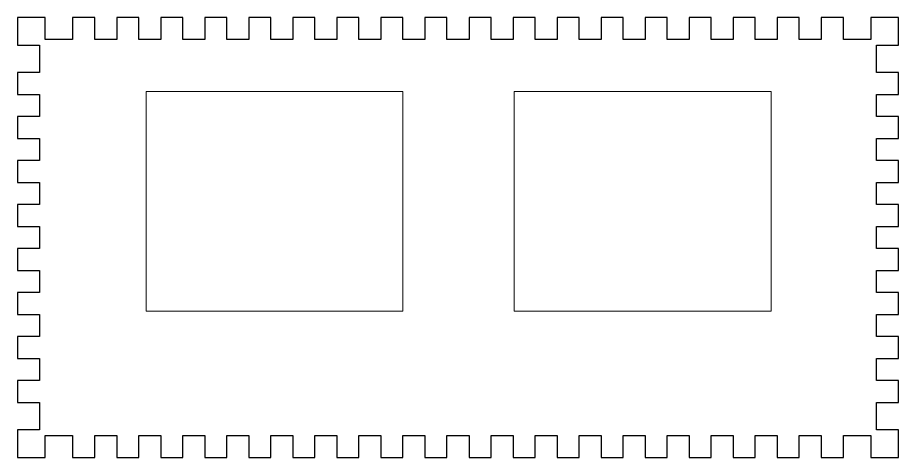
# Model space of a CAD drawing. Header units: millimetres. Extents: x -142 to 108, y -103 to 100.
# Drawn here: x -139.8 to -19.8, y -24.5 to 35.5 of the extents above; entities that cross this region are included whole.
import ezdxf

# ---------------------------------------------------------------- set-up
doc = ezdxf.new("R2010")
doc.units = ezdxf.units.MM
doc.header["$MEASUREMENT"] = 0
doc.layers.add('layer 1', color=7, linetype='Continuous')

msp = doc.modelspace()

# ---------------------------------------------------------------- linework, layer by layer
at = {"layer": 'layer 1', "color": 250, "lineweight": 20}
for points in [[(-122.2918, -4.5791), (-87.2918, -4.5791), (-87.2918, 25.4209), (-122.2918, 25.4209), (-122.2918, -4.5791)], [(-122.2918, -4.5791), (-87.2918, -4.5791), (-87.2918, 25.4209), (-122.2918, 25.4209), (-122.2918, -4.5791)], [(-72.1447, -4.5791), (-37.1447, -4.5791), (-37.1447, 25.4209), (-72.1447, 25.4209), (-72.1447, -4.5791)]]:
    msp.add_lwpolyline(points, close=True, dxfattribs=at)
at = {"layer": 'layer 1', "lineweight": 25}
msp.add_open_spline([(-139.795, 35.4892), (-139.795, 35.4892), (-136.045, 35.4892), (-136.045, 35.4892), (-136.045, 35.4892), (-136.045, 35.4892), (-136.045, 32.4892), (-136.045, 32.4892), (-136.045, 32.4892), (-136.045, 32.4892), (-132.295, 32.4892), (-132.295, 32.4892), (-132.295, 32.4892), (-132.295, 32.4892), (-132.295, 35.4892), (-132.295, 35.4892), (-132.295, 35.4892), (-132.295, 35.4892), (-129.295, 35.4892), (-129.295, 35.4892), (-129.295, 35.4892), (-129.295, 35.4892), (-129.295, 32.4892), (-129.295, 32.4892), (-129.295, 32.4892), (-129.295, 32.4892), (-126.295, 32.4892), (-126.295, 32.4892), (-126.295, 32.4892), (-126.295, 32.4892), (-126.295, 35.4892), (-126.295, 35.4892), (-126.295, 35.4892), (-126.295, 35.4892), (-123.295, 35.4892), (-123.295, 35.4892), (-123.295, 35.4892), (-123.295, 35.4892), (-123.295, 32.4892), (-123.295, 32.4892), (-123.295, 32.4892), (-123.295, 32.4892), (-120.295, 32.4892), (-120.295, 32.4892), (-120.295, 32.4892), (-120.295, 32.4892), (-120.295, 35.4892), (-120.295, 35.4892), (-120.295, 35.4892), (-120.295, 35.4892), (-117.295, 35.4892), (-117.295, 35.4892), (-117.295, 35.4892), (-117.295, 35.4892), (-117.295, 32.4892), (-117.295, 32.4892), (-117.295, 32.4892), (-117.295, 32.4892), (-114.295, 32.4892), (-114.295, 32.4892), (-114.295, 32.4892), (-114.295, 32.4892), (-114.295, 35.4892), (-114.295, 35.4892), (-114.295, 35.4892), (-114.295, 35.4892), (-111.295, 35.4892), (-111.295, 35.4892), (-111.295, 35.4892), (-111.295, 35.4892), (-111.295, 32.4892), (-111.295, 32.4892), (-111.295, 32.4892), (-111.295, 32.4892), (-108.295, 32.4892), (-108.295, 32.4892), (-108.295, 32.4892), (-108.295, 32.4892), (-108.295, 35.4892), (-108.295, 35.4892), (-108.295, 35.4892), (-108.295, 35.4892), (-105.295, 35.4892), (-105.295, 35.4892), (-105.295, 35.4892), (-105.295, 35.4892), (-105.295, 32.4892), (-105.295, 32.4892), (-105.295, 32.4892), (-105.295, 32.4892), (-102.295, 32.4892), (-102.295, 32.4892), (-102.295, 32.4892), (-102.295, 32.4892), (-102.295, 35.4892), (-102.295, 35.4892), (-102.295, 35.4892), (-102.295, 35.4892), (-99.295, 35.4892), (-99.295, 35.4892), (-99.295, 35.4892), (-99.295, 35.4892), (-99.295, 32.4892), (-99.295, 32.4892), (-99.295, 32.4892), (-99.295, 32.4892), (-96.295, 32.4892), (-96.295, 32.4892), (-96.295, 32.4892), (-96.295, 32.4892), (-96.295, 35.4892), (-96.295, 35.4892), (-96.295, 35.4892), (-96.295, 35.4892), (-93.295, 35.4892), (-93.295, 35.4892), (-93.295, 35.4892), (-93.295, 35.4892), (-93.295, 32.4892), (-93.295, 32.4892), (-93.295, 32.4892), (-93.295, 32.4892), (-90.295, 32.4892), (-90.295, 32.4892), (-90.295, 32.4892), (-90.295, 32.4892), (-90.295, 35.4892), (-90.295, 35.4892), (-90.295, 35.4892), (-90.295, 35.4892), (-87.295, 35.4892), (-87.295, 35.4892), (-87.295, 35.4892), (-87.295, 35.4892), (-87.295, 32.4892), (-87.295, 32.4892), (-87.295, 32.4892), (-87.295, 32.4892), (-84.295, 32.4892), (-84.295, 32.4892), (-84.295, 32.4892), (-84.295, 32.4892), (-84.295, 35.4892), (-84.295, 35.4892), (-84.295, 35.4892), (-84.295, 35.4892), (-81.295, 35.4892), (-81.295, 35.4892), (-81.295, 35.4892), (-81.295, 35.4892), (-81.295, 32.4892), (-81.295, 32.4892), (-81.295, 32.4892), (-81.295, 32.4892), (-78.295, 32.4892), (-78.295, 32.4892), (-78.295, 32.4892), (-78.295, 32.4892), (-78.295, 35.4892), (-78.295, 35.4892), (-78.295, 35.4892), (-78.295, 35.4892), (-75.295, 35.4892), (-75.295, 35.4892), (-75.295, 35.4892), (-75.295, 35.4892), (-75.295, 32.4892), (-75.295, 32.4892), (-75.295, 32.4892), (-75.295, 32.4892), (-72.295, 32.4892), (-72.295, 32.4892), (-72.295, 32.4892), (-72.295, 32.4892), (-72.295, 35.4892), (-72.295, 35.4892), (-72.295, 35.4892), (-72.295, 35.4892), (-69.295, 35.4892), (-69.295, 35.4892), (-69.295, 35.4892), (-69.295, 35.4892), (-69.295, 32.4892), (-69.295, 32.4892), (-69.295, 32.4892), (-69.295, 32.4892), (-66.295, 32.4892), (-66.295, 32.4892), (-66.295, 32.4892), (-66.295, 32.4892), (-66.295, 35.4892), (-66.295, 35.4892), (-66.295, 35.4892), (-66.295, 35.4892), (-63.295, 35.4892), (-63.295, 35.4892), (-63.295, 35.4892), (-63.295, 35.4892), (-63.295, 32.4892), (-63.295, 32.4892), (-63.295, 32.4892), (-63.295, 32.4892), (-60.295, 32.4892), (-60.295, 32.4892), (-60.295, 32.4892), (-60.295, 32.4892), (-60.295, 35.4892), (-60.295, 35.4892), (-60.295, 35.4892), (-60.295, 35.4892), (-57.295, 35.4892), (-57.295, 35.4892), (-57.295, 35.4892), (-57.295, 35.4892), (-57.295, 32.4892), (-57.295, 32.4892), (-57.295, 32.4892), (-57.295, 32.4892), (-54.295, 32.4892), (-54.295, 32.4892), (-54.295, 32.4892), (-54.295, 32.4892), (-54.295, 35.4892), (-54.295, 35.4892), (-54.295, 35.4892), (-54.295, 35.4892), (-51.295, 35.4892), (-51.295, 35.4892), (-51.295, 35.4892), (-51.295, 35.4892), (-51.295, 32.4892), (-51.295, 32.4892), (-51.295, 32.4892), (-51.295, 32.4892), (-48.295, 32.4892), (-48.295, 32.4892), (-48.295, 32.4892), (-48.295, 32.4892), (-48.295, 35.4892), (-48.295, 35.4892), (-48.295, 35.4892), (-48.295, 35.4892), (-45.295, 35.4892), (-45.295, 35.4892), (-45.295, 35.4892), (-45.295, 35.4892), (-45.295, 32.4892), (-45.295, 32.4892), (-45.295, 32.4892), (-45.295, 32.4892), (-42.295, 32.4892), (-42.295, 32.4892), (-42.295, 32.4892), (-42.295, 32.4892), (-42.295, 35.4892), (-42.295, 35.4892), (-42.295, 35.4892), (-42.295, 35.4892), (-39.295, 35.4892), (-39.295, 35.4892), (-39.295, 35.4892), (-39.295, 35.4892), (-39.295, 32.4892), (-39.295, 32.4892), (-39.295, 32.4892), (-39.295, 32.4892), (-36.295, 32.4892), (-36.295, 32.4892), (-36.295, 32.4892), (-36.295, 32.4892), (-36.295, 35.4892), (-36.295, 35.4892), (-36.295, 35.4892), (-36.295, 35.4892), (-33.295, 35.4892), (-33.295, 35.4892), (-33.295, 35.4892), (-33.295, 35.4892), (-33.295, 32.4892), (-33.295, 32.4892), (-33.295, 32.4892), (-33.295, 32.4892), (-30.295, 32.4892), (-30.295, 32.4892), (-30.295, 32.4892), (-30.295, 32.4892), (-30.295, 35.4892), (-30.295, 35.4892), (-30.295, 35.4892), (-30.295, 35.4892), (-27.295, 35.4892), (-27.295, 35.4892), (-27.295, 35.4892), (-27.295, 35.4892), (-27.295, 32.4892), (-27.295, 32.4892), (-27.295, 32.4892), (-27.295, 32.4892), (-23.545, 32.4892), (-23.545, 32.4892), (-23.545, 32.4892), (-23.545, 32.4892), (-23.545, 35.4892), (-23.545, 35.4892), (-23.545, 35.4892), (-23.545, 35.4892), (-19.795, 35.4892), (-19.795, 35.4892), (-19.795, 35.4892), (-19.795, 35.4892), (-19.795, 31.7392), (-19.795, 31.7392), (-19.795, 31.7392), (-19.795, 31.7392), (-22.795, 31.7392), (-22.795, 31.7392), (-22.795, 31.7392), (-22.795, 31.7392), (-22.795, 27.9892), (-22.795, 27.9892), (-22.795, 27.9892), (-22.795, 27.9892), (-19.795, 27.9892), (-19.795, 27.9892), (-19.795, 27.9892), (-19.795, 27.9892), (-19.795, 24.9892), (-19.795, 24.9892), (-19.795, 24.9892), (-19.795, 24.9892), (-22.795, 24.9892), (-22.795, 24.9892), (-22.795, 24.9892), (-22.795, 24.9892), (-22.795, 21.9892), (-22.795, 21.9892), (-22.795, 21.9892), (-22.795, 21.9892), (-19.795, 21.9892), (-19.795, 21.9892), (-19.795, 21.9892), (-19.795, 21.9892), (-19.795, 18.9892), (-19.795, 18.9892), (-19.795, 18.9892), (-19.795, 18.9892), (-22.795, 18.9892), (-22.795, 18.9892), (-22.795, 18.9892), (-22.795, 18.9892), (-22.795, 15.9892), (-22.795, 15.9892), (-22.795, 15.9892), (-22.795, 15.9892), (-19.795, 15.9892), (-19.795, 15.9892), (-19.795, 15.9892), (-19.795, 15.9892), (-19.795, 12.9892), (-19.795, 12.9892), (-19.795, 12.9892), (-19.795, 12.9892), (-22.795, 12.9892), (-22.795, 12.9892), (-22.795, 12.9892), (-22.795, 12.9892), (-22.795, 9.9892), (-22.795, 9.9892), (-22.795, 9.9892), (-22.795, 9.9892), (-19.795, 9.9892), (-19.795, 9.9892), (-19.795, 9.9892), (-19.795, 9.9892), (-19.795, 6.9892), (-19.795, 6.9892), (-19.795, 6.9892), (-19.795, 6.9892), (-22.795, 6.9892), (-22.795, 6.9892), (-22.795, 6.9892), (-22.795, 6.9892), (-22.795, 3.9892), (-22.795, 3.9892), (-22.795, 3.9892), (-22.795, 3.9892), (-19.795, 3.9892), (-19.795, 3.9892), (-19.795, 3.9892), (-19.795, 3.9892), (-19.795, 0.9892), (-19.795, 0.9892), (-19.795, 0.9892), (-19.795, 0.9892), (-22.795, 0.9892), (-22.795, 0.9892), (-22.795, 0.9892), (-22.795, 0.9892), (-22.795, -2.0108), (-22.795, -2.0108), (-22.795, -2.0108), (-22.795, -2.0108), (-19.795, -2.0108), (-19.795, -2.0108), (-19.795, -2.0108), (-19.795, -2.0108), (-19.795, -5.0108), (-19.795, -5.0108), (-19.795, -5.0108), (-19.795, -5.0108), (-22.795, -5.0108), (-22.795, -5.0108), (-22.795, -5.0108), (-22.795, -5.0108), (-22.795, -8.0108), (-22.795, -8.0108), (-22.795, -8.0108), (-22.795, -8.0108), (-19.795, -8.0108), (-19.795, -8.0108), (-19.795, -8.0108), (-19.795, -8.0108), (-19.795, -11.0108), (-19.795, -11.0108), (-19.795, -11.0108), (-19.795, -11.0108), (-22.795, -11.0108), (-22.795, -11.0108), (-22.795, -11.0108), (-22.795, -11.0108), (-22.795, -14.0108), (-22.795, -14.0108), (-22.795, -14.0108), (-22.795, -14.0108), (-19.795, -14.0108), (-19.795, -14.0108), (-19.795, -14.0108), (-19.795, -14.0108), (-19.795, -17.0108), (-19.795, -17.0108), (-19.795, -17.0108), (-19.795, -17.0108), (-22.795, -17.0108), (-22.795, -17.0108), (-22.795, -17.0108), (-22.795, -17.0108), (-22.795, -20.7608), (-22.795, -20.7608), (-22.795, -20.7608), (-22.795, -20.7608), (-19.795, -20.7608), (-19.795, -20.7608), (-19.795, -20.7608), (-19.795, -20.7608), (-19.795, -24.5108), (-19.795, -24.5108), (-19.795, -24.5108), (-19.795, -24.5108), (-23.545, -24.5108), (-23.545, -24.5108), (-23.545, -24.5108), (-23.545, -24.5108), (-23.545, -21.5108), (-23.545, -21.5108), (-23.545, -21.5108), (-23.545, -21.5108), (-27.295, -21.5108), (-27.295, -21.5108), (-27.295, -21.5108), (-27.295, -21.5108), (-27.295, -24.5108), (-27.295, -24.5108), (-27.295, -24.5108), (-27.295, -24.5108), (-30.295, -24.5108), (-30.295, -24.5108), (-30.295, -24.5108), (-30.295, -24.5108), (-30.295, -21.5108), (-30.295, -21.5108), (-30.295, -21.5108), (-30.295, -21.5108), (-33.295, -21.5108), (-33.295, -21.5108), (-33.295, -21.5108), (-33.295, -21.5108), (-33.295, -24.5108), (-33.295, -24.5108), (-33.295, -24.5108), (-33.295, -24.5108), (-36.295, -24.5108), (-36.295, -24.5108), (-36.295, -24.5108), (-36.295, -24.5108), (-36.295, -21.5108), (-36.295, -21.5108), (-36.295, -21.5108), (-36.295, -21.5108), (-39.295, -21.5108), (-39.295, -21.5108), (-39.295, -21.5108), (-39.295, -21.5108), (-39.295, -24.5108), (-39.295, -24.5108), (-39.295, -24.5108), (-39.295, -24.5108), (-42.295, -24.5108), (-42.295, -24.5108), (-42.295, -24.5108), (-42.295, -24.5108), (-42.295, -21.5108), (-42.295, -21.5108), (-42.295, -21.5108), (-42.295, -21.5108), (-45.295, -21.5108), (-45.295, -21.5108), (-45.295, -21.5108), (-45.295, -21.5108), (-45.295, -24.5108), (-45.295, -24.5108), (-45.295, -24.5108), (-45.295, -24.5108), (-48.295, -24.5108), (-48.295, -24.5108), (-48.295, -24.5108), (-48.295, -24.5108), (-48.295, -21.5108), (-48.295, -21.5108), (-48.295, -21.5108), (-48.295, -21.5108), (-51.295, -21.5108), (-51.295, -21.5108), (-51.295, -21.5108), (-51.295, -21.5108), (-51.295, -24.5108), (-51.295, -24.5108), (-51.295, -24.5108), (-51.295, -24.5108), (-54.295, -24.5108), (-54.295, -24.5108), (-54.295, -24.5108), (-54.295, -24.5108), (-54.295, -21.5108), (-54.295, -21.5108), (-54.295, -21.5108), (-54.295, -21.5108), (-57.295, -21.5108), (-57.295, -21.5108), (-57.295, -21.5108), (-57.295, -21.5108), (-57.295, -24.5108), (-57.295, -24.5108), (-57.295, -24.5108), (-57.295, -24.5108), (-60.295, -24.5108), (-60.295, -24.5108), (-60.295, -24.5108), (-60.295, -24.5108), (-60.295, -21.5108), (-60.295, -21.5108), (-60.295, -21.5108), (-60.295, -21.5108), (-63.295, -21.5108), (-63.295, -21.5108), (-63.295, -21.5108), (-63.295, -21.5108), (-63.295, -24.5108), (-63.295, -24.5108), (-63.295, -24.5108), (-63.295, -24.5108), (-66.295, -24.5108), (-66.295, -24.5108), (-66.295, -24.5108), (-66.295, -24.5108), (-66.295, -21.5108), (-66.295, -21.5108), (-66.295, -21.5108), (-66.295, -21.5108), (-69.295, -21.5108), (-69.295, -21.5108), (-69.295, -21.5108), (-69.295, -21.5108), (-69.295, -24.5108), (-69.295, -24.5108), (-69.295, -24.5108), (-69.295, -24.5108), (-72.295, -24.5108), (-72.295, -24.5108), (-72.295, -24.5108), (-72.295, -24.5108), (-72.295, -21.5108), (-72.295, -21.5108), (-72.295, -21.5108), (-72.295, -21.5108), (-75.295, -21.5108), (-75.295, -21.5108), (-75.295, -21.5108), (-75.295, -21.5108), (-75.295, -24.5108), (-75.295, -24.5108), (-75.295, -24.5108), (-75.295, -24.5108), (-78.295, -24.5108), (-78.295, -24.5108), (-78.295, -24.5108), (-78.295, -24.5108), (-78.295, -21.5108), (-78.295, -21.5108), (-78.295, -21.5108), (-78.295, -21.5108), (-81.295, -21.5108), (-81.295, -21.5108), (-81.295, -21.5108), (-81.295, -21.5108), (-81.295, -24.5108), (-81.295, -24.5108), (-81.295, -24.5108), (-81.295, -24.5108), (-84.295, -24.5108), (-84.295, -24.5108), (-84.295, -24.5108), (-84.295, -24.5108), (-84.295, -21.5108), (-84.295, -21.5108), (-84.295, -21.5108), (-84.295, -21.5108), (-87.295, -21.5108), (-87.295, -21.5108), (-87.295, -21.5108), (-87.295, -21.5108), (-87.295, -24.5108), (-87.295, -24.5108), (-87.295, -24.5108), (-87.295, -24.5108), (-90.295, -24.5108), (-90.295, -24.5108), (-90.295, -24.5108), (-90.295, -24.5108), (-90.295, -21.5108), (-90.295, -21.5108), (-90.295, -21.5108), (-90.295, -21.5108), (-93.295, -21.5108), (-93.295, -21.5108), (-93.295, -21.5108), (-93.295, -21.5108), (-93.295, -24.5108), (-93.295, -24.5108), (-93.295, -24.5108), (-93.295, -24.5108), (-96.295, -24.5108), (-96.295, -24.5108), (-96.295, -24.5108), (-96.295, -24.5108), (-96.295, -21.5108), (-96.295, -21.5108), (-96.295, -21.5108), (-96.295, -21.5108), (-99.295, -21.5108), (-99.295, -21.5108), (-99.295, -21.5108), (-99.295, -21.5108), (-99.295, -24.5108), (-99.295, -24.5108), (-99.295, -24.5108), (-99.295, -24.5108), (-102.295, -24.5108), (-102.295, -24.5108), (-102.295, -24.5108), (-102.295, -24.5108), (-102.295, -21.5108), (-102.295, -21.5108), (-102.295, -21.5108), (-102.295, -21.5108), (-105.295, -21.5108), (-105.295, -21.5108), (-105.295, -21.5108), (-105.295, -21.5108), (-105.295, -24.5108), (-105.295, -24.5108), (-105.295, -24.5108), (-105.295, -24.5108), (-108.295, -24.5108), (-108.295, -24.5108), (-108.295, -24.5108), (-108.295, -24.5108), (-108.295, -21.5108), (-108.295, -21.5108), (-108.295, -21.5108), (-108.295, -21.5108), (-111.295, -21.5108), (-111.295, -21.5108), (-111.295, -21.5108), (-111.295, -21.5108), (-111.295, -24.5108), (-111.295, -24.5108), (-111.295, -24.5108), (-111.295, -24.5108), (-114.295, -24.5108), (-114.295, -24.5108), (-114.295, -24.5108), (-114.295, -24.5108), (-114.295, -21.5108), (-114.295, -21.5108), (-114.295, -21.5108), (-114.295, -21.5108), (-117.295, -21.5108), (-117.295, -21.5108), (-117.295, -21.5108), (-117.295, -21.5108), (-117.295, -24.5108), (-117.295, -24.5108), (-117.295, -24.5108), (-117.295, -24.5108), (-120.295, -24.5108), (-120.295, -24.5108), (-120.295, -24.5108), (-120.295, -24.5108), (-120.295, -21.5108), (-120.295, -21.5108), (-120.295, -21.5108), (-120.295, -21.5108), (-123.295, -21.5108), (-123.295, -21.5108), (-123.295, -21.5108), (-123.295, -21.5108), (-123.295, -24.5108), (-123.295, -24.5108), (-123.295, -24.5108), (-123.295, -24.5108), (-126.295, -24.5108), (-126.295, -24.5108), (-126.295, -24.5108), (-126.295, -24.5108), (-126.295, -21.5108), (-126.295, -21.5108), (-126.295, -21.5108), (-126.295, -21.5108), (-129.295, -21.5108), (-129.295, -21.5108), (-129.295, -21.5108), (-129.295, -21.5108), (-129.295, -24.5108), (-129.295, -24.5108), (-129.295, -24.5108), (-129.295, -24.5108), (-132.295, -24.5108), (-132.295, -24.5108), (-132.295, -24.5108), (-132.295, -24.5108), (-132.295, -21.5108), (-132.295, -21.5108), (-132.295, -21.5108), (-132.295, -21.5108), (-136.045, -21.5108), (-136.045, -21.5108), (-136.045, -21.5108), (-136.045, -21.5108), (-136.045, -24.5108), (-136.045, -24.5108), (-136.045, -24.5108), (-136.045, -24.5108), (-139.795, -24.5108), (-139.795, -24.5108), (-139.795, -24.5108), (-139.795, -24.5108), (-139.795, -20.7608), (-139.795, -20.7608), (-139.795, -20.7608), (-139.795, -20.7608), (-136.795, -20.7608), (-136.795, -20.7608), (-136.795, -20.7608), (-136.795, -20.7608), (-136.795, -17.0108), (-136.795, -17.0108), (-136.795, -17.0108), (-136.795, -17.0108), (-139.795, -17.0108), (-139.795, -17.0108), (-139.795, -17.0108), (-139.795, -17.0108), (-139.795, -14.0108), (-139.795, -14.0108), (-139.795, -14.0108), (-139.795, -14.0108), (-136.795, -14.0108), (-136.795, -14.0108), (-136.795, -14.0108), (-136.795, -14.0108), (-136.795, -11.0108), (-136.795, -11.0108), (-136.795, -11.0108), (-136.795, -11.0108), (-139.795, -11.0108), (-139.795, -11.0108), (-139.795, -11.0108), (-139.795, -11.0108), (-139.795, -8.0108), (-139.795, -8.0108), (-139.795, -8.0108), (-139.795, -8.0108), (-136.795, -8.0108), (-136.795, -8.0108), (-136.795, -8.0108), (-136.795, -8.0108), (-136.795, -5.0108), (-136.795, -5.0108), (-136.795, -5.0108), (-136.795, -5.0108), (-139.795, -5.0108), (-139.795, -5.0108), (-139.795, -5.0108), (-139.795, -5.0108), (-139.795, -2.0108), (-139.795, -2.0108), (-139.795, -2.0108), (-139.795, -2.0108), (-136.795, -2.0108), (-136.795, -2.0108), (-136.795, -2.0108), (-136.795, -2.0108), (-136.795, 0.9892), (-136.795, 0.9892), (-136.795, 0.9892), (-136.795, 0.9892), (-139.795, 0.9892), (-139.795, 0.9892), (-139.795, 0.9892), (-139.795, 0.9892), (-139.795, 3.9892), (-139.795, 3.9892), (-139.795, 3.9892), (-139.795, 3.9892), (-136.795, 3.9892), (-136.795, 3.9892), (-136.795, 3.9892), (-136.795, 3.9892), (-136.795, 6.9892), (-136.795, 6.9892), (-136.795, 6.9892), (-136.795, 6.9892), (-139.795, 6.9892), (-139.795, 6.9892), (-139.795, 6.9892), (-139.795, 6.9892), (-139.795, 9.9892), (-139.795, 9.9892), (-139.795, 9.9892), (-139.795, 9.9892), (-136.795, 9.9892), (-136.795, 9.9892), (-136.795, 9.9892), (-136.795, 9.9892), (-136.795, 12.9892), (-136.795, 12.9892), (-136.795, 12.9892), (-136.795, 12.9892), (-139.795, 12.9892), (-139.795, 12.9892), (-139.795, 12.9892), (-139.795, 12.9892), (-139.795, 15.9892), (-139.795, 15.9892), (-139.795, 15.9892), (-139.795, 15.9892), (-136.795, 15.9892), (-136.795, 15.9892), (-136.795, 15.9892), (-136.795, 15.9892), (-136.795, 18.9892), (-136.795, 18.9892), (-136.795, 18.9892), (-136.795, 18.9892), (-139.795, 18.9892), (-139.795, 18.9892), (-139.795, 18.9892), (-139.795, 18.9892), (-139.795, 21.9892), (-139.795, 21.9892), (-139.795, 21.9892), (-139.795, 21.9892), (-136.795, 21.9892), (-136.795, 21.9892), (-136.795, 21.9892), (-136.795, 21.9892), (-136.795, 24.9892), (-136.795, 24.9892), (-136.795, 24.9892), (-136.795, 24.9892), (-139.795, 24.9892), (-139.795, 24.9892), (-139.795, 24.9892), (-139.795, 24.9892), (-139.795, 27.9892), (-139.795, 27.9892), (-139.795, 27.9892), (-139.795, 27.9892), (-136.795, 27.9892), (-136.795, 27.9892), (-136.795, 27.9892), (-136.795, 27.9892), (-136.795, 31.7392), (-136.795, 31.7392), (-136.795, 31.7392), (-136.795, 31.7392), (-139.795, 31.7392), (-139.795, 31.7392), (-139.795, 31.7392), (-139.795, 31.7392), (-139.795, 35.4892), (-139.795, 35.4892)], degree=3, knots=[0, 0, 0, 0, 0.00438596, 0.00438596, 0.00438596, 0.00438596, 0.00877193, 0.00877193, 0.00877193, 0.00877193, 0.01315789, 0.01315789, 0.01315789, 0.01315789, 0.01754386, 0.01754386, 0.01754386, 0.01754386, 0.02192982, 0.02192982, 0.02192982, 0.02192982, 0.02631579, 0.02631579, 0.02631579, 0.02631579, 0.03070175, 0.03070175, 0.03070175, 0.03070175, 0.03508772, 0.03508772, 0.03508772, 0.03508772, 0.03947368, 0.03947368, 0.03947368, 0.03947368, 0.04385965, 0.04385965, 0.04385965, 0.04385965, 0.04824561, 0.04824561, 0.04824561, 0.04824561, 0.05263158, 0.05263158, 0.05263158, 0.05263158, 0.05701754, 0.05701754, 0.05701754, 0.05701754, 0.06140351, 0.06140351, 0.06140351, 0.06140351, 0.06578947, 0.06578947, 0.06578947, 0.06578947, 0.07017544, 0.07017544, 0.07017544, 0.07017544, 0.0745614, 0.0745614, 0.0745614, 0.0745614, 0.07894737, 0.07894737, 0.07894737, 0.07894737, 0.08333333, 0.08333333, 0.08333333, 0.08333333, 0.0877193, 0.0877193, 0.0877193, 0.0877193, 0.09210526, 0.09210526, 0.09210526, 0.09210526, 0.09649123, 0.09649123, 0.09649123, 0.09649123, 0.10087719, 0.10087719, 0.10087719, 0.10087719, 0.10526316, 0.10526316, 0.10526316, 0.10526316, 0.10964912, 0.10964912, 0.10964912, 0.10964912, 0.11403509, 0.11403509, 0.11403509, 0.11403509, 0.11842105, 0.11842105, 0.11842105, 0.11842105, 0.12280702, 0.12280702, 0.12280702, 0.12280702, 0.12719298, 0.12719298, 0.12719298, 0.12719298, 0.13157895, 0.13157895, 0.13157895, 0.13157895, 0.13596491, 0.13596491, 0.13596491, 0.13596491, 0.14035088, 0.14035088, 0.14035088, 0.14035088, 0.14473684, 0.14473684, 0.14473684, 0.14473684, 0.14912281, 0.14912281, 0.14912281, 0.14912281, 0.15350877, 0.15350877, 0.15350877, 0.15350877, 0.15789474, 0.15789474, 0.15789474, 0.15789474, 0.1622807, 0.1622807, 0.1622807, 0.1622807, 0.16666667, 0.16666667, 0.16666667, 0.16666667, 0.17105263, 0.17105263, 0.17105263, 0.17105263, 0.1754386, 0.1754386, 0.1754386, 0.1754386, 0.17982456, 0.17982456, 0.17982456, 0.17982456, 0.18421053, 0.18421053, 0.18421053, 0.18421053, 0.18859649, 0.18859649, 0.18859649, 0.18859649, 0.19298246, 0.19298246, 0.19298246, 0.19298246, 0.19736842, 0.19736842, 0.19736842, 0.19736842, 0.20175439, 0.20175439, 0.20175439, 0.20175439, 0.20614035, 0.20614035, 0.20614035, 0.20614035, 0.21052632, 0.21052632, 0.21052632, 0.21052632, 0.21491228, 0.21491228, 0.21491228, 0.21491228, 0.21929825, 0.21929825, 0.21929825, 0.21929825, 0.22368421, 0.22368421, 0.22368421, 0.22368421, 0.22807018, 0.22807018, 0.22807018, 0.22807018, 0.23245614, 0.23245614, 0.23245614, 0.23245614, 0.23684211, 0.23684211, 0.23684211, 0.23684211, 0.24122807, 0.24122807, 0.24122807, 0.24122807, 0.24561404, 0.24561404, 0.24561404, 0.24561404, 0.25, 0.25, 0.25, 0.25, 0.25438596, 0.25438596, 0.25438596, 0.25438596, 0.25877193, 0.25877193, 0.25877193, 0.25877193, 0.26315789, 0.26315789, 0.26315789, 0.26315789, 0.26754386, 0.26754386, 0.26754386, 0.26754386, 0.27192982, 0.27192982, 0.27192982, 0.27192982, 0.27631579, 0.27631579, 0.27631579, 0.27631579, 0.28070175, 0.28070175, 0.28070175, 0.28070175, 0.28508772, 0.28508772, 0.28508772, 0.28508772, 0.28947368, 0.28947368, 0.28947368, 0.28947368, 0.29385965, 0.29385965, 0.29385965, 0.29385965, 0.29824561, 0.29824561, 0.29824561, 0.29824561, 0.30263158, 0.30263158, 0.30263158, 0.30263158, 0.30701754, 0.30701754, 0.30701754, 0.30701754, 0.31140351, 0.31140351, 0.31140351, 0.31140351, 0.31578947, 0.31578947, 0.31578947, 0.31578947, 0.32017544, 0.32017544, 0.32017544, 0.32017544, 0.3245614, 0.3245614, 0.3245614, 0.3245614, 0.32894737, 0.32894737, 0.32894737, 0.32894737, 0.33333333, 0.33333333, 0.33333333, 0.33333333, 0.3377193, 0.3377193, 0.3377193, 0.3377193, 0.34210526, 0.34210526, 0.34210526, 0.34210526, 0.34649123, 0.34649123, 0.34649123, 0.34649123, 0.35087719, 0.35087719, 0.35087719, 0.35087719, 0.35526316, 0.35526316, 0.35526316, 0.35526316, 0.35964912, 0.35964912, 0.35964912, 0.35964912, 0.36403509, 0.36403509, 0.36403509, 0.36403509, 0.36842105, 0.36842105, 0.36842105, 0.36842105, 0.37280702, 0.37280702, 0.37280702, 0.37280702, 0.37719298, 0.37719298, 0.37719298, 0.37719298, 0.38157895, 0.38157895, 0.38157895, 0.38157895, 0.38596491, 0.38596491, 0.38596491, 0.38596491, 0.39035088, 0.39035088, 0.39035088, 0.39035088, 0.39473684, 0.39473684, 0.39473684, 0.39473684, 0.39912281, 0.39912281, 0.39912281, 0.39912281, 0.40350877, 0.40350877, 0.40350877, 0.40350877, 0.40789474, 0.40789474, 0.40789474, 0.40789474, 0.4122807, 0.4122807, 0.4122807, 0.4122807, 0.41666667, 0.41666667, 0.41666667, 0.41666667, 0.42105263, 0.42105263, 0.42105263, 0.42105263, 0.4254386, 0.4254386, 0.4254386, 0.4254386, 0.42982456, 0.42982456, 0.42982456, 0.42982456, 0.43421053, 0.43421053, 0.43421053, 0.43421053, 0.43859649, 0.43859649, 0.43859649, 0.43859649, 0.44298246, 0.44298246, 0.44298246, 0.44298246, 0.44736842, 0.44736842, 0.44736842, 0.44736842, 0.45175439, 0.45175439, 0.45175439, 0.45175439, 0.45614035, 0.45614035, 0.45614035, 0.45614035, 0.46052632, 0.46052632, 0.46052632, 0.46052632, 0.46491228, 0.46491228, 0.46491228, 0.46491228, 0.46929825, 0.46929825, 0.46929825, 0.46929825, 0.47368421, 0.47368421, 0.47368421, 0.47368421, 0.47807018, 0.47807018, 0.47807018, 0.47807018, 0.48245614, 0.48245614, 0.48245614, 0.48245614, 0.48684211, 0.48684211, 0.48684211, 0.48684211, 0.49122807, 0.49122807, 0.49122807, 0.49122807, 0.49561404, 0.49561404, 0.49561404, 0.49561404, 0.5, 0.5, 0.5, 0.5, 0.50438596, 0.50438596, 0.50438596, 0.50438596, 0.50877193, 0.50877193, 0.50877193, 0.50877193, 0.51315789, 0.51315789, 0.51315789, 0.51315789, 0.51754386, 0.51754386, 0.51754386, 0.51754386, 0.52192982, 0.52192982, 0.52192982, 0.52192982, 0.52631579, 0.52631579, 0.52631579, 0.52631579, 0.53070175, 0.53070175, 0.53070175, 0.53070175, 0.53508772, 0.53508772, 0.53508772, 0.53508772, 0.53947368, 0.53947368, 0.53947368, 0.53947368, 0.54385965, 0.54385965, 0.54385965, 0.54385965, 0.54824561, 0.54824561, 0.54824561, 0.54824561, 0.55263158, 0.55263158, 0.55263158, 0.55263158, 0.55701754, 0.55701754, 0.55701754, 0.55701754, 0.56140351, 0.56140351, 0.56140351, 0.56140351, 0.56578947, 0.56578947, 0.56578947, 0.56578947, 0.57017544, 0.57017544, 0.57017544, 0.57017544, 0.5745614, 0.5745614, 0.5745614, 0.5745614, 0.57894737, 0.57894737, 0.57894737, 0.57894737, 0.58333333, 0.58333333, 0.58333333, 0.58333333, 0.5877193, 0.5877193, 0.5877193, 0.5877193, 0.59210526, 0.59210526, 0.59210526, 0.59210526, 0.59649123, 0.59649123, 0.59649123, 0.59649123, 0.60087719, 0.60087719, 0.60087719, 0.60087719, 0.60526316, 0.60526316, 0.60526316, 0.60526316, 0.60964912, 0.60964912, 0.60964912, 0.60964912, 0.61403509, 0.61403509, 0.61403509, 0.61403509, 0.61842105, 0.61842105, 0.61842105, 0.61842105, 0.62280702, 0.62280702, 0.62280702, 0.62280702, 0.62719298, 0.62719298, 0.62719298, 0.62719298, 0.63157895, 0.63157895, 0.63157895, 0.63157895, 0.63596491, 0.63596491, 0.63596491, 0.63596491, 0.64035088, 0.64035088, 0.64035088, 0.64035088, 0.64473684, 0.64473684, 0.64473684, 0.64473684, 0.64912281, 0.64912281, 0.64912281, 0.64912281, 0.65350877, 0.65350877, 0.65350877, 0.65350877, 0.65789474, 0.65789474, 0.65789474, 0.65789474, 0.6622807, 0.6622807, 0.6622807, 0.6622807, 0.66666667, 0.66666667, 0.66666667, 0.66666667, 0.67105263, 0.67105263, 0.67105263, 0.67105263, 0.6754386, 0.6754386, 0.6754386, 0.6754386, 0.67982456, 0.67982456, 0.67982456, 0.67982456, 0.68421053, 0.68421053, 0.68421053, 0.68421053, 0.68859649, 0.68859649, 0.68859649, 0.68859649, 0.69298246, 0.69298246, 0.69298246, 0.69298246, 0.69736842, 0.69736842, 0.69736842, 0.69736842, 0.70175439, 0.70175439, 0.70175439, 0.70175439, 0.70614035, 0.70614035, 0.70614035, 0.70614035, 0.71052632, 0.71052632, 0.71052632, 0.71052632, 0.71491228, 0.71491228, 0.71491228, 0.71491228, 0.71929825, 0.71929825, 0.71929825, 0.71929825, 0.72368421, 0.72368421, 0.72368421, 0.72368421, 0.72807018, 0.72807018, 0.72807018, 0.72807018, 0.73245614, 0.73245614, 0.73245614, 0.73245614, 0.73684211, 0.73684211, 0.73684211, 0.73684211, 0.74122807, 0.74122807, 0.74122807, 0.74122807, 0.74561404, 0.74561404, 0.74561404, 0.74561404, 0.75, 0.75, 0.75, 0.75, 0.75438596, 0.75438596, 0.75438596, 0.75438596, 0.75877193, 0.75877193, 0.75877193, 0.75877193, 0.76315789, 0.76315789, 0.76315789, 0.76315789, 0.76754386, 0.76754386, 0.76754386, 0.76754386, 0.77192982, 0.77192982, 0.77192982, 0.77192982, 0.77631579, 0.77631579, 0.77631579, 0.77631579, 0.78070175, 0.78070175, 0.78070175, 0.78070175, 0.78508772, 0.78508772, 0.78508772, 0.78508772, 0.78947368, 0.78947368, 0.78947368, 0.78947368, 0.79385965, 0.79385965, 0.79385965, 0.79385965, 0.79824561, 0.79824561, 0.79824561, 0.79824561, 0.80263158, 0.80263158, 0.80263158, 0.80263158, 0.80701754, 0.80701754, 0.80701754, 0.80701754, 0.81140351, 0.81140351, 0.81140351, 0.81140351, 0.81578947, 0.81578947, 0.81578947, 0.81578947, 0.82017544, 0.82017544, 0.82017544, 0.82017544, 0.8245614, 0.8245614, 0.8245614, 0.8245614, 0.82894737, 0.82894737, 0.82894737, 0.82894737, 0.83333333, 0.83333333, 0.83333333, 0.83333333, 0.8377193, 0.8377193, 0.8377193, 0.8377193, 0.84210526, 0.84210526, 0.84210526, 0.84210526, 0.84649123, 0.84649123, 0.84649123, 0.84649123, 0.85087719, 0.85087719, 0.85087719, 0.85087719, 0.85526316, 0.85526316, 0.85526316, 0.85526316, 0.85964912, 0.85964912, 0.85964912, 0.85964912, 0.86403509, 0.86403509, 0.86403509, 0.86403509, 0.86842105, 0.86842105, 0.86842105, 0.86842105, 0.87280702, 0.87280702, 0.87280702, 0.87280702, 0.87719298, 0.87719298, 0.87719298, 0.87719298, 0.88157895, 0.88157895, 0.88157895, 0.88157895, 0.88596491, 0.88596491, 0.88596491, 0.88596491, 0.89035088, 0.89035088, 0.89035088, 0.89035088, 0.89473684, 0.89473684, 0.89473684, 0.89473684, 0.89912281, 0.89912281, 0.89912281, 0.89912281, 0.90350877, 0.90350877, 0.90350877, 0.90350877, 0.90789474, 0.90789474, 0.90789474, 0.90789474, 0.9122807, 0.9122807, 0.9122807, 0.9122807, 0.91666667, 0.91666667, 0.91666667, 0.91666667, 0.92105263, 0.92105263, 0.92105263, 0.92105263, 0.9254386, 0.9254386, 0.9254386, 0.9254386, 0.92982456, 0.92982456, 0.92982456, 0.92982456, 0.93421053, 0.93421053, 0.93421053, 0.93421053, 0.93859649, 0.93859649, 0.93859649, 0.93859649, 0.94298246, 0.94298246, 0.94298246, 0.94298246, 0.94736842, 0.94736842, 0.94736842, 0.94736842, 0.95175439, 0.95175439, 0.95175439, 0.95175439, 0.95614035, 0.95614035, 0.95614035, 0.95614035, 0.96052632, 0.96052632, 0.96052632, 0.96052632, 0.96491228, 0.96491228, 0.96491228, 0.96491228, 0.96929825, 0.96929825, 0.96929825, 0.96929825, 0.97368421, 0.97368421, 0.97368421, 0.97368421, 0.97807018, 0.97807018, 0.97807018, 0.97807018, 0.98245614, 0.98245614, 0.98245614, 0.98245614, 0.98684211, 0.98684211, 0.98684211, 0.98684211, 0.99122807, 0.99122807, 0.99122807, 0.99122807, 0.99561404, 0.99561404, 0.99561404, 0.99561404, 1, 1, 1, 1], dxfattribs=at)

doc.saveas('drawing.dxf')
